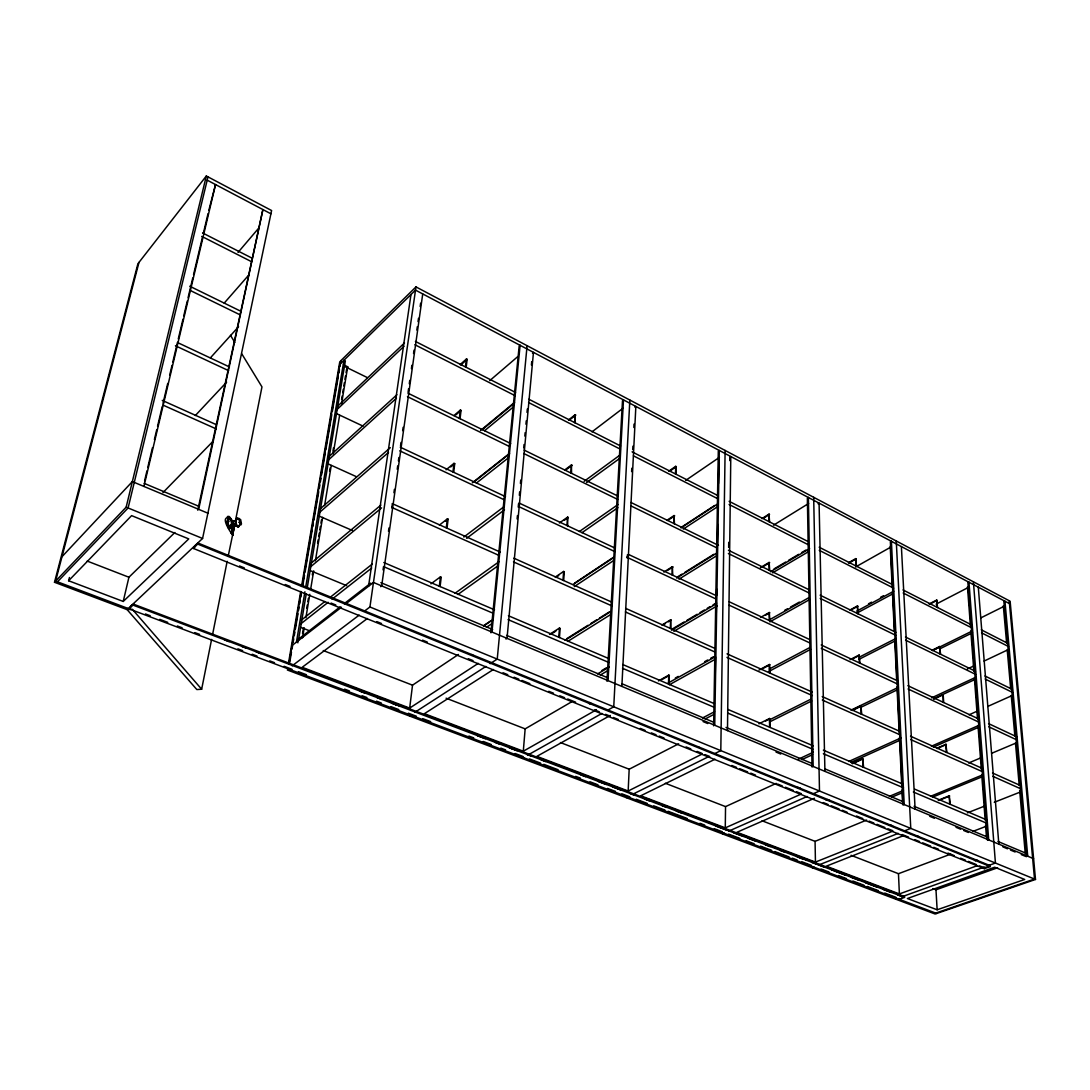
<?xml version="1.0" encoding="UTF-8"?>
<svg xmlns="http://www.w3.org/2000/svg" width="1090" height="1090" viewBox="0 0 1090 1090"><rect width="100%" height="100%" fill="white"/><g stroke="black" fill="none" stroke-linecap="round" stroke-linejoin="round"><path stroke-width="1.5" d="M714.972 759.253L640.716 795.782L725.272 827.869L725.545 806.614L776.216 783.383M728.665 547.398L728.72 542.289M729.741 460.62L729.782 457.214L730.791 456.533L727.48 730.6M725.109 450.443L720.803 750.615L714.781 753.599M713.637 725.831L718.296 451.151L719.305 450.47L714.74 725.272M715.217 675.786L715.53 657.079M716.28 612.853L716.443 602.634M716.566 595.835L716.675 589.022M717.411 544.796L717.751 524.385M718.446 483.551L718.869 458.032M239.977 521.197L239.786 523.037L240.658 523.159L239.241 522.233L240.018 522.164M232.497 524.522L231.611 528.078L230.085 528.459L227.865 522.832L228.764 518.363L230.303 517.995L232.265 521.756M668.47 684.057L668.769 675.119L669.124 684.329M670.323 628.399L670.609 619.815L670.963 628.685M672.108 574.92L672.38 566.664L672.734 575.207M673.824 523.486L674.097 515.543L674.438 523.786M675.473 473.973L675.732 466.316L676.072 474.273M610.291 715.435L536.852 756.365L628.167 791.013L629.175 769.227L678.648 743.802M627.268 558.121L627.445 554.728M631.628 471.616L631.791 468.223M632.731 449.557L632.909 446.178M633.849 427.512L634.012 424.119M621.872 686.4L635.851 406.42L634.87 407.156M629.843 400.044L613.752 706.783L607.825 710.121M606.966 681.25L622.499 400.63L623.48 399.88L608.043 680.623M239.282 522.028L239.882 523.227L240.713 522.9L240.427 521.388L239.746 522.26L240.468 523.336M558.775 637.228L559.442 628.058L560.151 628.371L559.47 637.527M562.971 580.221L563.625 571.446L564.307 571.746L563.666 580.534M567.004 525.544L567.631 517.11L567.686 525.857M570.874 473.019L571.473 464.926L571.542 473.346M574.594 422.552L575.166 414.759L575.248 422.879M493.402 669.505L424.392 713.678L523.295 751.214L525.148 728.869L571.61 701.824M517.123 518.949L517.437 515.556M518.227 507.109L518.54 503.716M519.331 495.269L519.644 491.876M520.42 483.429L520.734 480.036M523.718 447.908L524.031 444.529M524.821 436.068L525.135 432.689M525.925 424.228L526.238 420.849M527.015 412.388L527.328 409.009M531.416 365.027L531.729 361.648M527.097 345.694L497.231 659.082L490.132 663.674M439.325 586.229L440.455 576.842L441.218 577.182L440.101 586.57M446.287 527.86L447.363 518.881L448.113 519.208L447.036 528.2M452.963 471.956L453.985 463.345L454.721 463.686L453.699 472.297M459.353 418.356L460.334 410.099L461.043 410.453L460.062 418.71M465.484 366.935L466.425 359.005L467.133 359.359L466.179 367.289M367.385 618.493L302.175 667.298L409.663 708.091L412.524 685.174L458.427 654.477M422.729 293.932L381.677 585.902L380.683 586.665M383.053 569.893L383.53 566.541M388.49 531.307L388.967 527.955M391.8 507.831L392.264 504.479M393.926 492.735L394.403 489.383M397.237 469.259L397.7 465.893M398.409 460.866L398.885 457.514M400.548 445.769L401.011 442.417M402.673 430.673L403.137 427.321M408.11 392.1L408.573 388.735M409.281 383.707L409.758 380.356M411.421 368.611L411.884 365.259M413.546 353.514L414.009 350.163M416.857 330.038L417.32 326.687M418.029 321.645L418.506 318.294M420.154 306.549L420.631 303.197M364.578 611.027L369.932 606.98L415.971 286.902L1010.13 601.23L1035.5 879.453L935.125 914.006L895.707 899.155M368.556 586.27L410.971 294.545M302.529 633.44L303.361 628.426M306.712 608.356L307.271 605.018M307.83 601.666L308.388 598.328M312.299 574.92L312.857 571.569M317.599 543.147L318.157 539.809M318.716 536.457L319.275 533.119M319.833 529.767L320.392 526.429M320.951 523.077L321.509 519.739M329.602 471.248L330.161 467.91M332.941 451.192L333.499 447.84M341.592 399.349L342.151 396.011M342.71 392.659L343.268 389.321M343.827 385.983L344.385 382.631M344.944 379.293L345.503 375.941M346.061 372.603L346.62 369.251M302.557 637.786L304.219 627.758M305.895 617.717L309.792 594.295M310.636 589.281L313.702 570.874M315.378 560.846L322.626 517.355M324.575 505.637L331.265 465.498M333.213 453.781L339.617 415.317M341.579 403.6L347.71 366.799L343.527 364.755M304.914 591.775L296.439 642.105L298.02 642.732M305.772 586.747L343.963 360.231L345.353 360.913L307.312 587.374M298.306 641.043L306.195 594.077M288.469 663.306L300.69 591.434M301.548 586.42L339.658 362.439L340.857 361.267M289 663.824L301.235 591.87M302.366 585.18L340.462 361.062L415.971 286.902M289.749 662.325L291.452 652.283M292.025 648.945L292.597 645.593M293.156 642.255L293.728 638.904M294.3 635.565L294.859 632.214M295.431 628.875L297.992 613.82M298.551 610.468L299.123 607.13M299.696 603.778L300.254 600.44M300.826 597.088L301.399 593.75M302.816 585.385L304.519 575.343M305.091 572.005L312.19 530.19M312.748 526.838L313.321 523.5M313.893 520.148L318.716 491.726M319.288 488.375L319.847 485.036M320.419 481.685L320.991 478.333M321.55 474.995L325.242 453.249M325.815 449.911L331.782 414.786M332.341 411.434L338.309 376.309M338.881 372.971L339.44 369.619M340.012 366.281L340.584 362.929M231.952 524.699L230.249 528.418L228.873 527.533L227.497 521.824L228.028 519.194L229.213 518.118L232.538 521.361C236.993 519.48 231.966 522.028 234.241 524.535A3.474 2.562 -32.3 0 0 236.598 526.293L237.211 526.238A3.474 2.562 -32.3 0 0 240.004 524.535L240.004 519.712L241.503 523.827L240.876 524.944L240.004 524.535A7.671 5.668 -32.1 0 1 239.936 523.323L240.372 521.388A7.671 5.668 -32.1 0 1 240.876 520.134A3.474 2.562 -32.3 0 0 238.669 518.881L236.748 518.172L235.713 519.494M231.23 526.048L229.786 528.459L227.36 525.067L227.033 521.865L228.75 518.159M232.879 521.51L229.363 516.551L227.837 516.333L226.625 517.9C220.466 520.543 238.247 542.438 231.284 533.105L233.165 523.704M233.301 523.691L231.284 533.105M232.906 530.108L233.192 528.623M232.715 533.255L234.445 525.625M201.65 689.234L132.312 609.256L127.135 609.651L196.827 689.548L201.65 689.234L211.596 639.408M212.591 634.421L227.17 561.323M228.164 556.336L234.895 523.963L232.742 534.918M138.989 262.377L55.604 581.12L128.239 608.52L202.577 538.46L271.601 210.534L206.323 175.994L137.912 263.753L54.5 582.278L126.672 609.474L127.843 608.37M195.778 544.877L193.557 548.502L984.325 868.689L990.238 866.55L990.17 865.664L198.312 543.161L196.486 544.877L196.677 544.033M193.557 548.502L198.312 543.161M197.767 510.202L262.894 209.566L198.653 509.33M936.719 913.461L129.274 608.969L131.304 605.618M132.094 604.882L131.904 605.699L133.511 604.173L904.482 896.539L904.509 897.397L899.141 899.332L899.1 898.473M129.274 608.969L133.511 604.173M69.447 577.496L68.615 580.752L123.225 601.448L128.92 577.237L174.863 532.506M143.921 486.426L215.52 184.564L208.83 210.329M144.616 480.731L146.973 470.839M147.75 467.542L152.45 447.758M154.412 439.515L156.756 429.623M157.546 426.326L162.233 406.543M163.023 403.245L167.724 383.462M169.672 375.205L172.029 365.314M172.806 362.016L177.507 342.233M178.283 338.935L182.984 319.152M183.774 315.855L187.289 301.017M188.079 297.72L192.78 277.923M193.557 274.625L202.563 236.707M203.34 233.41L208.04 213.626M54.5 582.278L126.154 507.177L206.323 175.994M207.986 176.88L128.102 507.967L57.47 581.828M231.421 526.334L229.568 528.691L228.369 527.778L226.938 522.914L227.837 518.445L228.968 517.927L230.167 518.854M232.756 530.707L233.11 528.895M239.323 526.102L238.519 526.974L236.598 526.293L235.454 520.775L261.968 386.895L241.844 353.95M238.71 526.157L237.906 527.029L236.244 523.759L236.08 520.72L237.375 518.118M232.947 524.481C231.094 526.947 230.644 519.031 232.729 521.701M238.042 252.417L258.861 227.96M224.227 303.088L248.779 275.021M210.384 357.874L238.574 326.687M61.994 556.704L132.34 481.589L207.904 513.199M195.342 415.522L226.611 382.168M68.615 580.752L131.604 515.625L188.761 538.91L123.225 601.448M162.955 492.598L212.904 441.423M339.93 364.183L415.508 290.117L1009.476 603.628M346.906 367.589L347.71 366.799M336.96 406.856L404.458 342.982M336.415 410.099L403.968 346.32M328.512 457.037L396.937 394.744M327.954 460.416L396.433 398.218M460.157 364.591L466.425 359.005M460.852 364.946L467.133 359.359M319.779 509.234L390.302 447.677M319.179 512.736L388.49 452.432M489.751 380.628L517.859 356.525M453.971 415.535L460.334 410.099M455.947 414.8L461.043 410.453M532.506 353.187L533.46 352.37L507.027 638.359L505.978 639.04M310.623 563.612L380.846 505.161M310.01 567.277L381.595 507.872M480.513 430.509L514.548 402.387M482.257 429.678L513.663 403.736M484.519 430.754L513.349 407.006M446.096 469.79L453.985 463.345M450.769 466.915L454.721 463.686M472.338 482.829L509.561 453.372M474.123 481.821L507.354 455.511M301.099 620.305L324.834 601.544M330.107 597.375L372.303 564.034M476.412 483.074L508.349 457.868M300.459 624.12L328.172 602.293M332.123 599.173L371.717 568.013M568.517 419.963L575.166 414.759M569.157 420.29L575.82 415.086M439.365 525.107L447.363 518.881M445.442 521.293L448.113 519.208M297.843 639.626L340.23 606.762M344.208 603.669L370.709 583.123M292.134 645.444L341.456 607.253M345.462 604.146L373.461 582.469L1033.606 858.688M592.006 431.844L622.949 408.287M292.175 665.799L359.209 615.087M288.618 669.015L287.324 669.982L409.268 715.926L410.63 715.04M463.85 537.043L504.357 506.441M466.656 538.31L504.493 509.807M564.715 469.981L571.473 464.926M565.369 470.308L572.127 465.239M430.972 583.845L440.455 576.842M584.131 481.317L619.447 455.47M586.624 482.502L619.256 458.727M455.048 593.246L498.934 561.759M457.909 594.472L497.721 566.01M559.388 522.996L567.631 517.11M564.17 520.366L568.299 517.423M579.403 531.511L618.071 504.52M668.865 471.112L675.732 466.316M669.464 471.411L676.331 466.629M581.951 532.71L617.88 507.695M685.692 480.404L719.441 457.35M484.096 625.36L491.059 620.632M555.246 577.114L563.625 571.446M483.524 626.069L493.28 619.461M555.927 577.428L558.72 575.534M486.494 627.322L492.067 623.548M667.107 520.189L674.097 515.543M667.707 520.489L674.696 515.843M574.525 583.191L613.82 557.085M573.095 584.513L613.82 557.481M574.28 586.611L613.629 560.56M681.972 526.879L714.631 505.501M680.978 527.928L717.928 503.757M683.294 529.059L717.424 506.796M409.663 708.091L478.251 663.374M414.895 712.288L485.881 666.426M411.066 715.19L409.69 716.075L521.947 758.368L523.391 757.564M549.51 634.421L559.442 628.058M551.622 633.808L555.886 631.083M663.865 572.059L672.38 566.664M667.325 570.547L673.007 566.964M566.596 638.767L588.014 625.306M590.862 623.507L596.571 619.91M599.432 618.125L609.419 611.844M565.138 640.28L610.822 611.572M761.842 518.636L769.009 514.139L769.581 521.933M763.831 518.009L769.554 514.426M567.767 641.41L610.645 614.556M677.639 576.842L681.972 574.13M684.861 572.332L713.759 554.319M676.631 578.054L717.111 552.834M678.988 579.158L716.593 555.791M773.546 525.176L808.003 503.866M818.059 503.757L819.081 503.13L824.926 771.366M661.93 625.006L670.609 619.815M662.57 625.292L665.459 623.562M668.347 621.831L671.249 620.101M760.398 567.645L769.131 562.413L769.717 570.479M762.414 567.045L769.703 562.699M601.952 670.445L606.299 667.87M672.557 628.821L684.111 621.981M687.013 620.278L697.123 614.283M700.012 612.58L704.358 610.019M707.247 608.302L710.135 606.599M713.024 604.882L715.912 603.179M774.023 568.926L785.631 562.058M788.533 560.342L798.684 554.333M801.586 552.616L805.946 550.041M597.552 673.92L609.174 667.053M671.495 630.238L716.334 603.737M770.439 571.787L809.625 548.624M772.592 572.836L808.903 551.431M673.893 631.314L717.315 605.727M600.277 675.064L607.552 670.772M848.456 562.767L855.745 558.611L856.522 566.241M848.974 563.026L856.263 558.884M523.295 751.214L596.394 709.794M760.52 617.458L769.268 612.498L769.867 620.85M765.466 615.25L769.84 612.771M855.568 566.991L890.571 547.235M658.469 680.909L668.769 675.119M784.596 610.4L787.552 608.738M790.495 607.076L799.351 602.089M662.052 679.533L669.41 675.391M527.832 755.07L601.898 713.446M523.786 757.714L522.342 758.517L626.042 797.58L627.527 796.845M769.131 619.992L809.012 597.593M769.84 621.859L809.747 599.5M675.309 678.048L678.253 676.399M704.74 661.616L707.683 659.981M710.625 658.333L713.569 656.698M668.333 682.926L715.449 656.67M669.315 684.793L714.972 659.409M849.982 609.978L857.408 605.958L858.198 613.847M850.513 610.236L857.939 606.217M868.526 603.792L871.523 602.184M880.516 597.334L883.513 595.726M856.808 611.095L893.691 591.257M857.34 612.866L892.764 593.859M759.008 670.037L769.404 664.491L770.017 673.143M761.079 669.505L769.99 664.75M769.268 669.056L809.884 647.487M768.491 671.658L810.633 649.327M702.532 717.969L714.522 711.702M705.053 719.019L714.059 714.332M929.116 603.996L936.637 600.086L937.577 607.552M929.593 604.242L937.114 600.331M936.119 604.132L969.133 587.033M850.05 659.654L859.124 655.008L859.942 663.17M852.094 659.123L858.143 656.03M859.942 656.834L895.98 638.454M858.988 659.341L895.04 640.988M758.967 723.787L769.554 718.487L770.167 727.466M765.616 721.021L768.627 719.509M770.194 719.509L810.865 699.194M628.167 791.013L702.164 754.062M769.458 721.989L811.641 700.965M980.837 617.88L1004.966 605.877M633.535 793.861L708.759 756.583M627.881 796.981L626.396 797.716L722.466 833.904L723.992 833.223M932.086 650.226L939.607 646.506L940.588 654.232M932.577 650.457L940.098 646.752M932.618 650.526L972.089 631.069M940.575 648.468L972.471 632.772M850.963 710.149L898.364 687.327M851.821 710.23L860.909 705.857L861.74 714.304M852.366 710.476L861.454 706.102M860.691 707.41L897.397 689.779M230.862 524.849L230.971 525.544L231.448 524.685M967.293 669.001L973.397 666.126M984.079 661.071L1008.482 649.517M797.989 759.376L813.331 752.209M931.609 697.873L975.686 677.312M228.505 521.088L228.6 521.674M801.845 759.635L812.595 754.634M933.503 698.826L974.569 679.669M933.994 699.058L943.191 694.78L943.695 702.519M848.797 761.46L900.871 737.944M850.909 762.373L899.945 740.274M851.958 763.463L862.749 758.599L863.607 767.346M852.503 763.695L861.768 759.539M969.092 714.795L976.844 711.32M987.717 706.456L1012.555 695.338M725.272 827.869L801.082 794.133M728.611 831.179L807.172 796.463M813.331 793.738L819.489 791.013L813.685 497.312M724.332 833.346L722.806 834.027L812.064 867.64L813.617 867.027M931.378 746.241L979.338 725.163M814.462 798.248L736.908 832.283L815.443 862.081L892.587 831.207M933.312 747.113L978.207 727.439M936.678 748.312L945.888 744.279L946.91 752.522M937.182 748.53L946.393 744.511M889.385 796.354L903.433 790.441M968.642 762.986L981.082 757.741M991.968 753.163L1016.834 742.685M891.552 797.267L902.479 792.675M762.046 820.77L815.075 841.344L866.645 820.062M930.478 796.354L983.18 774.663M932.454 797.199L982.063 776.829M938.245 800.278L949.199 795.809L950.248 804.338M938.763 800.496L949.717 796.027M818.318 865.16L898.228 833.373M904.496 830.88L910.763 828.386L896.266 540.994M813.93 867.15L812.377 867.763L895.517 899.087L897.288 898.596M903.555 835.635L826.261 866.196L899.386 893.936L977.512 865.596M967.361 812.881L984.774 806.028M994.284 802.281L1021.194 791.681M972.893 831.384L987.104 825.948M851.086 855.323L898.46 873.703L950.684 854.138M901.839 896.798L984.325 867.041M987.499 865.896L995.429 863.035L973.411 581.815M979.529 865.869L984.256 867.79L986.627 866.932M987.799 866.523L990.17 865.664M932.863 888.595L935.983 889.808L997.595 867.763M937.141 909.782L1024.695 879.467L994.666 867.218L907.398 898.514L937.141 909.782L935.983 889.808M935.738 913.093L1034.519 879.044L1009.217 600.754M230.63 518.813L231.162 520.393M238.206 518.922L239.051 519.603M228.791 520.966L228.628 521.783M240.372 522.505L239.446 522.519L240.359 522.382M230.971 525.544L231.148 524.712M228.369 527.778L231.857 524.74L234.854 524.876M831.656 869.888L833.073 870.052M834.123 869.643L831.725 868.866M745.465 836.016L742.889 835.172M742.903 836.262L744.443 836.466M977.962 860.569L975.673 859.765M647.392 800.087L649.054 800.319M650.062 799.828L647.283 798.916M917.399 836.275L918.829 836.493M892.547 825.784L890.067 824.898M827.255 799.583L828.809 799.828M826.125 800.074L827.678 800.319M800.442 788.261L797.771 787.307M238.369 518.213L239.201 518.513M133.266 605.209L904.509 897.397M224.39 639.844L229.159 641.656M241.885 646.479L246.667 648.278M256.218 651.902L260.987 653.714M359.645 691.087L364.428 692.886M377.154 697.709L381.922 699.521M391.474 703.132L396.242 704.944M477.406 735.696L485.363 738.707M494.915 742.317L499.683 744.129M509.234 747.74L517.191 750.765M526.729 754.375L531.511 756.188M541.062 759.798L545.831 761.61M580.834 774.867L585.616 776.679M598.342 781.503L606.299 784.514M612.662 786.925L620.619 789.937M630.17 793.561L634.939 795.373M644.49 798.984L649.259 800.796M661.998 805.619L666.767 807.418M676.318 811.042L681.087 812.854M716.103 826.111L727.234 830.335M733.597 832.746L741.554 835.758M747.931 838.169L755.888 841.18M765.425 844.804L770.208 846.603M779.745 850.227L784.527 852.026M797.253 856.849L803.616 859.261M811.573 862.285L816.356 864.084M819.53 865.297L824.312 867.109M833.85 870.719L844.995 874.943M851.358 877.355L859.315 880.366M865.678 882.777L876.823 887.001M883.186 889.413L891.143 892.424M897.506 894.836L902.288 896.634M145.447 613.956L150.229 615.755M159.794 619.365L167.751 622.376M177.316 625.987L182.098 627.785M194.838 632.609L199.62 634.407M237.865 648.85L242.648 650.648M252.199 654.259L256.981 656.057M269.734 660.881L274.517 662.679M284.068 666.29L292.038 669.301M298.415 671.699L306.372 674.71M344.617 689.139L349.399 690.951M362.139 695.761L366.921 697.573M376.486 701.17L381.268 702.982M390.82 706.593L398.79 709.604M408.355 713.201L416.312 716.212M422.688 718.623L430.659 721.635M468.904 736.063L473.673 737.875M483.238 741.473L491.209 744.484M500.76 748.094L505.542 749.893M515.107 753.503L523.077 756.514M529.44 758.926L540.599 763.136M543.787 764.335L558.121 769.744M575.656 776.366L580.439 778.165M589.99 781.775L597.96 784.786M607.525 788.397L615.482 791.408M621.859 793.806L629.829 796.817M636.206 799.229L647.351 803.439M653.728 805.837L664.886 810.047M668.061 811.26L687.191 818.467M699.93 823.291L704.712 825.089M714.277 828.7L722.234 831.711M728.611 834.109L739.769 838.319M746.146 840.731L754.103 843.742M760.479 846.14L771.638 850.35M774.827 851.562L789.16 856.972M792.348 858.171L797.131 859.983M801.913 861.781L811.464 865.392M821.029 869.002L829 872.014M838.551 875.611L846.521 878.622M852.898 881.033L864.043 885.244M867.231 886.443L878.39 890.653M884.767 893.064L895.912 897.274M323.267 650.553L412.524 685.174M446.082 698.2L525.148 728.869M560.464 742.562L629.175 769.227M665.377 783.274L725.545 806.614M87.241 561.091L128.92 577.237M300.949 627.418L310.337 631.11M395.234 704.317L399.294 705.911M616.422 787.239L619.883 788.615M510.706 747.154L514.453 748.639M509.752 747.699L513.499 749.184M396.147 703.704L400.207 705.312M889.658 890.857L892.451 891.974M889.999 891.811L891.388 892.356M805.115 858.797L808.099 859.996M805.565 859.819L807.063 860.405M714.277 824.353L717.493 825.634M239.541 565.982L244.269 567.89M285.294 584.526L290.022 586.434M331.047 603.07L335.788 604.977M376.799 621.613L381.541 623.521M422.566 640.157L427.294 642.065M468.319 658.701L473.046 660.608M503.035 672.762L507.763 674.683M514.071 677.244L518.813 679.152M521.96 680.433L529.849 683.634M548.788 691.305L553.516 693.226M559.824 695.788L564.566 697.695M567.713 698.976L575.615 702.178M594.541 709.849L599.282 711.77M605.59 714.332L610.318 716.239M613.479 717.52L618.207 719.441M640.293 728.393L645.035 730.314M651.343 732.875L656.071 734.783M659.232 736.063L663.96 737.985M686.06 746.936L690.788 748.857M697.096 751.419L701.837 753.326M704.985 754.607L709.726 756.528M731.812 765.48L736.54 767.401M739.701 768.682L747.59 771.87M750.751 773.151L755.479 775.072M777.565 784.023L782.307 785.945M785.454 787.225L793.343 790.413M796.504 791.694L801.232 793.615M823.318 802.567L828.059 804.488M831.207 805.769L839.096 808.957M842.257 810.238L846.985 812.159M856.454 816.001L862.776 818.549M869.084 821.111L873.812 823.032M876.973 824.312L884.862 827.501M888.009 828.781L892.751 830.703M902.22 834.545L908.529 837.093M914.837 839.654L919.565 841.575M922.726 842.856L930.615 846.044M933.776 847.325L938.504 849.246M947.973 853.089L954.281 855.636M960.59 858.198L965.331 860.119M968.479 861.4L976.368 864.588M198.094 544.237L990.238 866.55M126.154 507.177L202.577 538.46M369.932 606.98L1035.5 879.453M310.555 570.738L346.702 585.684M144.071 483.32L198.257 506.046M380.887 582.646L492.666 629.53M506.578 635.375L608.029 677.912M621.722 683.662L714.1 722.411M726.022 727.412L811.982 763.463M825.212 769.009L902.615 801.477M914.074 806.287L988.249 837.393M997.977 841.48L1027.121 853.702M703.064 721.566L707.764 723.542M776.053 752.073L780.753 754.035M929.729 816.301L934.375 818.249M956.039 827.296L960.672 829.231M963.764 830.525L968.411 832.474M1002.855 846.862L1007.46 848.797M1010.525 850.077L1015.144 851.999M1021.275 854.574L1025.881 856.495M384.811 567.168L492.598 613.03M508.049 619.597L608.874 662.488M622.499 668.293L714.359 707.369M727.766 713.078L813.29 749.457M823.359 753.735L903.474 787.811M913.338 792.008L987.186 823.427M383.816 562.535L494.547 609.801M508.403 615.727L609.078 658.701M622.69 664.505L714.413 703.663M727.82 709.386L813.222 745.846M823.359 750.165L903.242 784.269M914.687 789.16L986.927 819.993M318.171 515.652L352.438 530.503M162.26 400.398L215.629 424.351M392.209 503.594L500.147 552.031M513.826 558.175L612.13 602.28M625.606 608.329L715.272 648.577M727.03 653.85L812.214 692.082M822.214 696.565L899.155 731.09M910.518 736.2L982.948 768.695M992.513 772.987L1021.058 785.808M162.846 405.03L216.31 428.942M391.678 507.395L498.239 555.069M513.485 561.881L611.926 605.917M625.415 611.953L715.217 652.133M726.989 657.393L812.282 695.556M822.296 700.039L899.318 734.497M910.695 739.579L983.194 772.02M992.786 776.298L1021.357 789.078M327 463.373L356.348 476.657M175.422 345.748L228.641 370.668M399.744 450.824L503.635 499.506M518.704 506.564L614.855 551.608M626.682 557.154L716.048 599.01M729.183 605.168L809.829 642.95M821.274 648.305L898.337 684.411M908.065 688.975L979.406 722.384M988.834 726.812L1016.984 739.987M337.028 413.859L363.079 426.135M177.834 342.696L229.445 366.935M400.262 447.186L505.515 496.645M519.044 503.008L615.046 548.106M628.399 554.388L716.103 595.59M729.224 601.762L809.775 639.598M821.206 644.967L898.174 681.141M907.902 685.705L979.161 719.182M988.575 723.61L1016.698 736.813M943.191 694.78L943.191 702.287M190.409 290.553L240.413 314.996M407.469 396.651L508.826 446.205M523.718 453.481L617.662 499.411M630.824 505.842L716.907 547.916M728.379 553.529L808.889 592.878M820.211 598.41L895.953 635.443M905.613 640.157L975.673 674.41M985.21 679.07L1012.624 692.463M344.481 366.404L367.221 377.522M189.755 286.22L241.176 311.427M407.96 393.177L510.665 443.507M524.045 450.061L617.853 496.045M631.001 502.49L718.474 545.368M728.42 550.246L808.835 589.649M820.143 595.194L895.803 632.282M905.449 637.01L975.441 671.304M984.965 675.977L1012.351 689.398M201.773 236.38L251.667 261.75M414.881 344.726L515.298 395.779M528.541 402.51L620.374 449.203M633.426 455.838L717.67 498.675M729.087 504.479L807.976 544.591M819.258 550.327L893.609 588.123M903.16 592.987L972.13 628.044M981.531 632.827L1008.523 646.547M202.59 232.947L252.403 258.33M415.426 341.429L515.556 392.455M528.841 399.226L620.551 445.974M632.091 451.846L717.724 495.5M729.115 501.305L807.922 541.471M819.19 547.221L893.459 585.071M903.01 589.935L971.899 625.047M981.286 629.829L1008.264 643.577M807.554 502.912L808.63 503.471M891.211 546.867L890.217 546.349L892.097 585.275M968.397 587.415L967.47 586.924L970.413 625.796M1004.217 606.244L1003.318 605.768L1006.615 643.045M207.195 180.163L270.92 213.803M311.004 671.385L312.394 672.203M432.362 717.397L433.643 718.174M544.087 759.771L545.273 760.493M471.752 654.531L473.101 655.376M589.649 702.546L590.903 703.336M588.573 703.159L589.826 703.963M697.941 746.65L699.112 747.399M974.501 860.187L975.455 860.814M240.059 521.96L240.713 522.9M230.481 335.339L234.854 342.505M230.521 519.617L231.121 520.966M230.453 519.835L230.78 520.625M239.228 519.957L239.432 520.652M239.637 521.878L239.991 523.323M1027.72 856.222L1004.953 601.23L1003.89 601.762L1026.548 856.645M1005.28 618.098L1005.579 621.491M1006.329 629.966L1006.629 633.345M1009.64 667.23L1009.94 670.609M1010.689 679.084L1010.989 682.476M1012.801 702.805L1013.101 706.184M1014 716.348L1014.313 719.741M1015.062 728.215L1015.362 731.594M1018.373 765.48L1018.673 768.872M1019.423 777.333L1019.722 780.726M1022.733 814.611L1023.033 817.99M1023.796 826.465L1024.096 829.858M1007.215 649.817L1010.675 688.798M1011.275 695.57L1014.872 736.24M1015.471 743.026L1019.218 785.386M1019.668 790.468L1025.227 853.157M978.302 587.169L998.835 844.137M969.296 599.241L969.555 602.62M973.683 656.684L973.942 660.063M975.863 685.392L976.122 688.771M978.057 714.114L978.316 717.493M980.251 742.835L980.51 746.2M981.273 756.337L981.531 759.716M970.795 630.865L973.874 671.413M974.392 678.171L977.471 718.719M977.989 725.477L981.313 769.417M981.708 774.486L985.169 820.102M985.551 825.171L986.45 836.997M984.256 867.79L984.325 868.689M936.637 600.086L937.1 607.307M939.607 646.506L940.098 653.986M945.888 744.279L946.406 752.304M949.199 795.809L949.731 804.12M901.389 546.567L915.11 809.107M892.042 563.789L892.206 567.182M892.424 592.047L894.291 630.987M894.699 639.448L896.648 680.078M896.975 686.85L899.182 732.562M899.427 737.63L901.702 785.032M901.948 790.114L902.52 801.954M898.46 873.703L899.386 893.936M855.745 558.611L856.004 565.982M857.408 605.958L857.68 613.588M859.124 655.008L859.397 662.911M860.909 705.857L861.195 714.059M862.749 758.599L863.048 767.115M815.075 841.344L815.443 862.081M769.009 514.139L769.022 521.647M769.131 562.413L769.159 570.206M769.268 612.498L769.295 620.578M769.404 664.491L769.431 672.871M769.554 718.487L769.567 727.207M520.094 345.326L491.958 632.05L490.922 632.745L519.153 346.143L520.094 345.326M808.385 497.49L807.363 498.116L812.023 766.965L813.154 766.447L808.385 497.49M891.402 541.308L890.367 541.894L903.065 805.02L904.21 804.543L891.402 541.308M968.969 582.237L967.906 582.782L987.54 840.336L988.698 839.9L968.969 582.237"/></g></svg>
